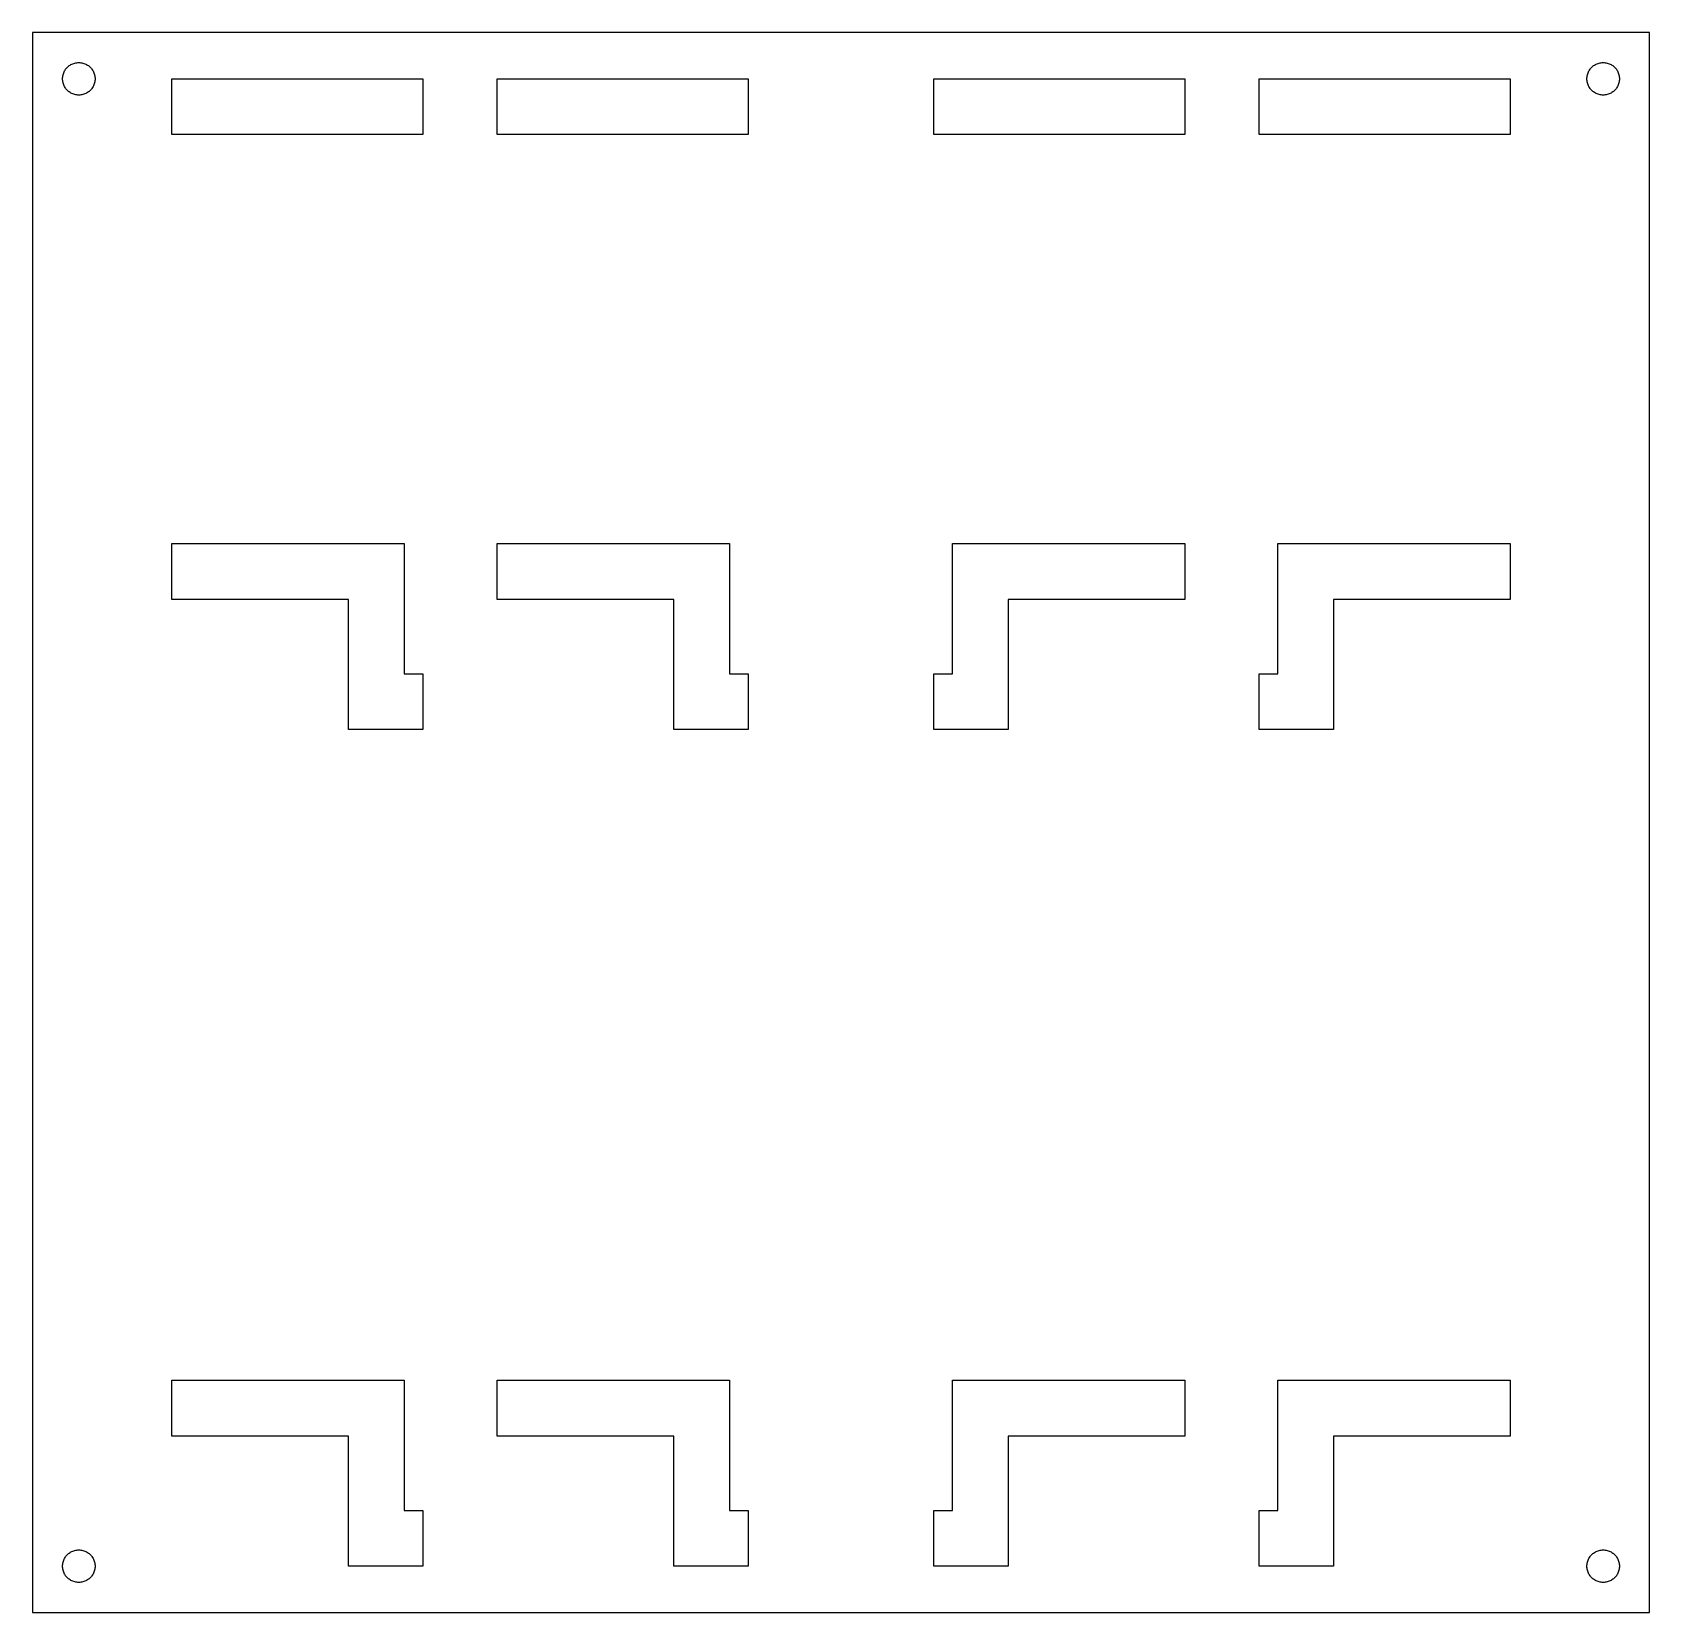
# Model space of a CAD drawing. Header units: metres. Extents: x 0 to 174, y 0 to 170.
import ezdxf

# ---------------------------------------------------------------- set-up
doc = ezdxf.new("R2010")
doc.units = ezdxf.units.M

msp = doc.modelspace()

# ---------------------------------------------------------------- linework, layer by layer
for p, q in [((174, 170), (0, 170)), ((0, 170), (0, 0)), ((174, 0), (174, 170)), ((3.26379, 165.219), (3.28099, 165.328)), ((3.28099, 165.328), (3.30498, 165.435)), ((3.30498, 165.435), (3.33565, 165.541)), ((3.33565, 165.541), (3.37288, 165.644)), ((3.37288, 165.644), (3.41655, 165.745)), ((3.41655, 165.745), (3.46646, 165.843)), ((3.46646, 165.843), (3.52242, 165.938)), ((3.52242, 165.938), (3.58421, 166.029)), ((3.58421, 166.029), (3.6516, 166.115)), ((3.6516, 166.115), (3.7243, 166.198)), ((3.7243, 166.198), (3.80203, 166.276)), ((3.80203, 166.276), (3.88451, 166.348)), ((3.88451, 166.348), (3.97137, 166.416)), ((3.97137, 166.416), (4.0623, 166.478)), ((4.0623, 166.478), (4.15692, 166.534)), ((4.15692, 166.534), (4.25488, 166.583)), ((4.25488, 166.583), (4.35577, 166.627)), ((4.35577, 166.627), (4.45921, 166.664)), ((4.45921, 166.664), (4.56479, 166.695)), ((4.56479, 166.695), (4.67207, 166.719)), ((4.67207, 166.719), (4.78065, 166.736)), ((4.78065, 166.736), (4.89011, 166.747)), ((4.89011, 166.747), (5, 166.75)), ((5, 166.75), (5.10988, 166.747)), ((5.10988, 166.747), (5.21933, 166.736)), ((5.21933, 166.736), (5.32791, 166.719)), ((5.32791, 166.719), (5.4352, 166.695)), ((5.4352, 166.695), (5.54077, 166.664)), ((5.54077, 166.664), (5.64421, 166.627)), ((5.64421, 166.627), (5.7451, 166.583)), ((5.7451, 166.583), (5.84306, 166.534)), ((5.84306, 166.534), (5.93768, 166.478)), ((5.93768, 166.478), (6.02861, 166.416)), ((6.02861, 166.416), (6.11548, 166.348)), ((6.11548, 166.348), (6.19795, 166.276)), ((6.19795, 166.276), (6.27568, 166.198)), ((6.27568, 166.198), (6.34839, 166.115)), ((6.34839, 166.115), (6.41577, 166.029)), ((6.41577, 166.029), (6.47757, 165.938)), ((6.47757, 165.938), (6.53352, 165.843)), ((6.53352, 165.843), (6.58344, 165.745)), ((6.58344, 165.745), (6.62711, 165.644)), ((6.62711, 165.644), (6.66434, 165.541)), ((6.66434, 165.541), (6.69501, 165.435)), ((6.69501, 165.435), (6.71899, 165.328)), ((6.71899, 165.328), (6.73619, 165.219)), ((167.264, 165.219), (167.281, 165.328)), ((167.281, 165.328), (167.305, 165.435)), ((167.305, 165.435), (167.336, 165.541)), ((167.336, 165.541), (167.373, 165.644)), ((167.373, 165.644), (167.417, 165.745)), ((167.417, 165.745), (167.466, 165.843)), ((167.466, 165.843), (167.522, 165.938)), ((167.522, 165.938), (167.584, 166.029)), ((167.584, 166.029), (167.652, 166.115)), ((167.652, 166.115), (167.724, 166.198)), ((167.724, 166.198), (167.802, 166.276)), ((167.802, 166.276), (167.885, 166.348)), ((167.885, 166.348), (167.971, 166.416)), ((167.971, 166.416), (168.062, 166.478)), ((168.062, 166.478), (168.157, 166.534)), ((168.157, 166.534), (168.255, 166.583)), ((168.255, 166.583), (168.356, 166.627)), ((168.356, 166.627), (168.459, 166.664)), ((168.459, 166.664), (168.565, 166.695)), ((168.565, 166.695), (168.672, 166.719)), ((168.672, 166.719), (168.781, 166.736)), ((168.781, 166.736), (168.89, 166.747)), ((168.89, 166.747), (169, 166.75)), ((169, 166.75), (169.11, 166.747)), ((169.11, 166.747), (169.219, 166.736)), ((169.219, 166.736), (169.328, 166.719)), ((169.328, 166.719), (169.435, 166.695)), ((169.435, 166.695), (169.541, 166.664)), ((169.541, 166.664), (169.644, 166.627)), ((169.644, 166.627), (169.745, 166.583)), ((169.745, 166.583), (169.843, 166.534)), ((169.843, 166.534), (169.938, 166.478)), ((169.938, 166.478), (170.029, 166.416)), ((170.029, 166.416), (170.115, 166.348)), ((170.115, 166.348), (170.198, 166.276)), ((170.198, 166.276), (170.276, 166.198)), ((170.276, 166.198), (170.348, 166.115)), ((170.348, 166.115), (170.416, 166.029)), ((170.416, 166.029), (170.478, 165.938)), ((170.478, 165.938), (170.534, 165.843)), ((170.534, 165.843), (170.583, 165.745)), ((170.583, 165.745), (170.627, 165.644)), ((170.627, 165.644), (170.664, 165.541)), ((170.664, 165.541), (170.695, 165.435)), ((170.695, 165.435), (170.719, 165.328)), ((170.719, 165.328), (170.736, 165.219)), ((3.25, 165), (3.25345, 165.11)), ((3.25345, 164.89), (3.25, 165)), ((3.25345, 165.11), (3.26379, 165.219)), ((3.26379, 164.781), (3.25345, 164.89)), ((3.28099, 164.672), (3.26379, 164.781)), ((3.30498, 164.565), (3.28099, 164.672)), ((3.33565, 164.459), (3.30498, 164.565)), ((3.37288, 164.356), (3.33565, 164.459)), ((3.41655, 164.255), (3.37288, 164.356)), ((3.46646, 164.157), (3.41655, 164.255)), ((3.52242, 164.062), (3.46646, 164.157)), ((3.58421, 163.971), (3.52242, 164.062)), ((3.6516, 163.885), (3.58421, 163.971)), ((3.7243, 163.802), (3.6516, 163.885)), ((3.80203, 163.724), (3.7243, 163.802)), ((3.88451, 163.652), (3.80203, 163.724)), ((3.97137, 163.584), (3.88451, 163.652)), ((4.0623, 163.522), (3.97137, 163.584)), ((6.02861, 163.584), (5.93768, 163.522)), ((6.11548, 163.652), (6.02861, 163.584)), ((6.19795, 163.724), (6.11548, 163.652)), ((6.27568, 163.802), (6.19795, 163.724)), ((6.34839, 163.885), (6.27568, 163.802)), ((6.41577, 163.971), (6.34839, 163.885)), ((6.47757, 164.062), (6.41577, 163.971)), ((6.53352, 164.157), (6.47757, 164.062)), ((6.58344, 164.255), (6.53352, 164.157)), ((6.62711, 164.356), (6.58344, 164.255)), ((6.66434, 164.459), (6.62711, 164.356)), ((6.69501, 164.565), (6.66434, 164.459)), ((6.71899, 164.672), (6.69501, 164.565)), ((6.73619, 164.781), (6.71899, 164.672)), ((6.73619, 165.219), (6.74654, 165.11)), ((6.74654, 164.89), (6.73619, 164.781)), ((6.74654, 165.11), (6.75, 165)), ((6.75, 165), (6.74654, 164.89)), ((15, 159), (15, 165)), ((15, 165), (42, 165)), ((42, 165), (42, 159)), ((50, 159), (50, 165)), ((50, 165), (77, 165)), ((77, 165), (77, 159)), ((97, 159), (97, 165)), ((97, 165), (124, 165)), ((124, 165), (124, 159)), ((132, 159), (132, 165)), ((132, 165), (159, 165)), ((159, 165), (159, 159)), ((167.25, 165), (167.253, 165.11)), ((167.253, 164.89), (167.25, 165)), ((167.253, 165.11), (167.264, 165.219)), ((167.264, 164.781), (167.253, 164.89)), ((167.281, 164.672), (167.264, 164.781)), ((167.305, 164.565), (167.281, 164.672)), ((167.336, 164.459), (167.305, 164.565)), ((167.373, 164.356), (167.336, 164.459)), ((167.417, 164.255), (167.373, 164.356)), ((167.466, 164.157), (167.417, 164.255)), ((167.522, 164.062), (167.466, 164.157)), ((167.584, 163.971), (167.522, 164.062)), ((167.652, 163.885), (167.584, 163.971)), ((167.724, 163.802), (167.652, 163.885)), ((167.802, 163.724), (167.724, 163.802)), ((167.885, 163.652), (167.802, 163.724)), ((167.971, 163.584), (167.885, 163.652)), ((168.062, 163.522), (167.971, 163.584)), ((170.029, 163.584), (169.938, 163.522)), ((170.115, 163.652), (170.029, 163.584)), ((170.198, 163.724), (170.115, 163.652)), ((170.276, 163.802), (170.198, 163.724)), ((170.348, 163.885), (170.276, 163.802)), ((170.416, 163.971), (170.348, 163.885)), ((170.478, 164.062), (170.416, 163.971)), ((170.534, 164.157), (170.478, 164.062)), ((170.583, 164.255), (170.534, 164.157)), ((170.627, 164.356), (170.583, 164.255)), ((170.664, 164.459), (170.627, 164.356)), ((170.695, 164.565), (170.664, 164.459)), ((170.719, 164.672), (170.695, 164.565)), ((170.736, 164.781), (170.719, 164.672)), ((170.736, 165.219), (170.747, 165.11)), ((170.747, 164.89), (170.736, 164.781)), ((170.747, 165.11), (170.75, 165)), ((170.75, 165), (170.747, 164.89)), ((4.15692, 163.466), (4.0623, 163.522)), ((4.25488, 163.417), (4.15692, 163.466)), ((4.35577, 163.373), (4.25488, 163.417)), ((4.45921, 163.336), (4.35577, 163.373)), ((4.56479, 163.305), (4.45921, 163.336)), ((4.67207, 163.281), (4.56479, 163.305)), ((4.78065, 163.264), (4.67207, 163.281)), ((4.89011, 163.253), (4.78065, 163.264)), ((5, 163.25), (4.89011, 163.253)), ((5.10988, 163.253), (5, 163.25)), ((5.21933, 163.264), (5.10988, 163.253)), ((5.32791, 163.281), (5.21933, 163.264)), ((5.4352, 163.305), (5.32791, 163.281)), ((5.54077, 163.336), (5.4352, 163.305)), ((5.64421, 163.373), (5.54077, 163.336)), ((5.7451, 163.417), (5.64421, 163.373)), ((5.84306, 163.466), (5.7451, 163.417)), ((5.93768, 163.522), (5.84306, 163.466)), ((168.157, 163.466), (168.062, 163.522)), ((168.255, 163.417), (168.157, 163.466)), ((168.356, 163.373), (168.255, 163.417)), ((168.459, 163.336), (168.356, 163.373)), ((168.565, 163.305), (168.459, 163.336)), ((168.672, 163.281), (168.565, 163.305)), ((168.781, 163.264), (168.672, 163.281)), ((168.89, 163.253), (168.781, 163.264)), ((169, 163.25), (168.89, 163.253)), ((169.11, 163.253), (169, 163.25)), ((169.219, 163.264), (169.11, 163.253)), ((169.328, 163.281), (169.219, 163.264)), ((169.435, 163.305), (169.328, 163.281)), ((169.541, 163.336), (169.435, 163.305)), ((169.644, 163.373), (169.541, 163.336)), ((169.745, 163.417), (169.644, 163.373)), ((169.843, 163.466), (169.745, 163.417)), ((169.938, 163.522), (169.843, 163.466)), ((42, 159), (15, 159)), ((77, 159), (50, 159)), ((124, 159), (97, 159)), ((159, 159), (132, 159)), ((15, 109), (15, 115)), ((15, 115), (40, 115)), ((40, 115), (40, 101)), ((50, 109), (50, 115)), ((50, 115), (75, 115)), ((75, 115), (75, 101)), ((99, 101), (99, 115)), ((99, 115), (124, 115)), ((124, 115), (124, 109)), ((134, 101), (134, 115)), ((134, 115), (159, 115)), ((159, 115), (159, 109)), ((34, 109), (15, 109)), ((34, 95), (34, 109)), ((69, 109), (50, 109)), ((69, 95), (69, 109)), ((124, 109), (105, 109)), ((105, 109), (105, 95)), ((159, 109), (140, 109)), ((140, 109), (140, 95)), ((40, 101), (42, 101)), ((42, 101), (42, 95)), ((75, 101), (77, 101)), ((77, 101), (77, 95)), ((97, 95), (97, 101)), ((97, 101), (99, 101)), ((132, 95), (132, 101)), ((132, 101), (134, 101)), ((42, 95), (34, 95)), ((77, 95), (69, 95)), ((105, 95), (97, 95)), ((140, 95), (132, 95)), ((15, 19), (15, 25)), ((15, 25), (40, 25)), ((40, 25), (40, 11)), ((50, 19), (50, 25)), ((50, 25), (75, 25)), ((75, 25), (75, 11)), ((99, 11), (99, 25)), ((99, 25), (124, 25)), ((124, 25), (124, 19)), ((134, 11), (134, 25)), ((134, 25), (159, 25)), ((159, 25), (159, 19)), ((34, 19), (15, 19)), ((34, 5), (34, 19)), ((69, 19), (50, 19)), ((69, 5), (69, 19)), ((124, 19), (105, 19)), ((105, 19), (105, 5)), ((159, 19), (140, 19)), ((140, 19), (140, 5)), ((40, 11), (42, 11)), ((42, 11), (42, 5)), ((75, 11), (77, 11)), ((77, 11), (77, 5)), ((97, 5), (97, 11)), ((97, 11), (99, 11)), ((132, 5), (132, 11)), ((132, 11), (134, 11)), ((3.26379, 5.21933), (3.28099, 5.32791)), ((3.28099, 5.32791), (3.30498, 5.4352)), ((3.30498, 5.4352), (3.33565, 5.54077)), ((3.33565, 5.54077), (3.37288, 5.64421)), ((3.37288, 5.64421), (3.41655, 5.7451)), ((3.41655, 5.7451), (3.46646, 5.84306)), ((3.46646, 5.84306), (3.52242, 5.93768)), ((3.52242, 5.93768), (3.58421, 6.02861)), ((3.58421, 6.02861), (3.6516, 6.11548)), ((3.6516, 6.11548), (3.7243, 6.19795)), ((3.7243, 6.19795), (3.80203, 6.27568)), ((3.80203, 6.27568), (3.88451, 6.34839)), ((3.88451, 6.34839), (3.97137, 6.41577)), ((3.97137, 6.41577), (4.0623, 6.47757)), ((4.0623, 6.47757), (4.15692, 6.53352)), ((4.15692, 6.53352), (4.25488, 6.58344)), ((4.25488, 6.58344), (4.35577, 6.62711)), ((4.35577, 6.62711), (4.45921, 6.66434)), ((4.45921, 6.66434), (4.56479, 6.69501)), ((4.56479, 6.69501), (4.67207, 6.71899)), ((4.67207, 6.71899), (4.78065, 6.73619)), ((4.78065, 6.73619), (4.89011, 6.74654)), ((4.89011, 6.74654), (5, 6.75)), ((5, 6.75), (5.10988, 6.74654)), ((5.10988, 6.74654), (5.21933, 6.73619)), ((5.21933, 6.73619), (5.32791, 6.71899)), ((5.32791, 6.71899), (5.4352, 6.69501)), ((5.4352, 6.69501), (5.54077, 6.66434)), ((5.54077, 6.66434), (5.64421, 6.62711)), ((5.64421, 6.62711), (5.7451, 6.58344)), ((5.7451, 6.58344), (5.84306, 6.53352)), ((5.84306, 6.53352), (5.93768, 6.47757)), ((5.93768, 6.47757), (6.02861, 6.41577)), ((6.02861, 6.41577), (6.11548, 6.34839)), ((6.11548, 6.34839), (6.19795, 6.27568)), ((6.19795, 6.27568), (6.27568, 6.19795)), ((6.27568, 6.19795), (6.34839, 6.11548)), ((6.34839, 6.11548), (6.41577, 6.02861)), ((6.41577, 6.02861), (6.47757, 5.93768)), ((6.47757, 5.93768), (6.53352, 5.84306)), ((6.53352, 5.84306), (6.58344, 5.7451)), ((6.58344, 5.7451), (6.62711, 5.64421)), ((6.62711, 5.64421), (6.66434, 5.54077)), ((6.66434, 5.54077), (6.69501, 5.4352)), ((6.69501, 5.4352), (6.71899, 5.32791)), ((6.71899, 5.32791), (6.73619, 5.21933)), ((167.264, 5.21933), (167.281, 5.32791)), ((167.281, 5.32791), (167.305, 5.4352)), ((167.305, 5.4352), (167.336, 5.54077)), ((167.336, 5.54077), (167.373, 5.64421)), ((167.373, 5.64421), (167.417, 5.7451)), ((167.417, 5.7451), (167.466, 5.84306)), ((167.466, 5.84306), (167.522, 5.93768)), ((167.522, 5.93768), (167.584, 6.02861)), ((167.584, 6.02861), (167.652, 6.11548)), ((167.652, 6.11548), (167.724, 6.19795)), ((167.724, 6.19795), (167.802, 6.27568)), ((167.802, 6.27568), (167.885, 6.34839)), ((167.885, 6.34839), (167.971, 6.41577)), ((167.971, 6.41577), (168.062, 6.47757)), ((168.062, 6.47757), (168.157, 6.53352)), ((168.157, 6.53352), (168.255, 6.58344)), ((168.255, 6.58344), (168.356, 6.62711)), ((168.356, 6.62711), (168.459, 6.66434)), ((168.459, 6.66434), (168.565, 6.69501)), ((168.565, 6.69501), (168.672, 6.71899)), ((168.672, 6.71899), (168.781, 6.73619)), ((168.781, 6.73619), (168.89, 6.74654)), ((168.89, 6.74654), (169, 6.75)), ((169, 6.75), (169.11, 6.74654)), ((169.11, 6.74654), (169.219, 6.73619)), ((169.219, 6.73619), (169.328, 6.71899)), ((169.328, 6.71899), (169.435, 6.69501)), ((169.435, 6.69501), (169.541, 6.66434)), ((169.541, 6.66434), (169.644, 6.62711)), ((169.644, 6.62711), (169.745, 6.58344)), ((169.745, 6.58344), (169.843, 6.53352)), ((169.843, 6.53352), (169.938, 6.47757)), ((169.938, 6.47757), (170.029, 6.41577)), ((170.029, 6.41577), (170.115, 6.34839)), ((170.115, 6.34839), (170.198, 6.27568)), ((170.198, 6.27568), (170.276, 6.19795)), ((170.276, 6.19795), (170.348, 6.11548)), ((170.348, 6.11548), (170.416, 6.02861)), ((170.416, 6.02861), (170.478, 5.93768)), ((170.478, 5.93768), (170.534, 5.84306)), ((170.534, 5.84306), (170.583, 5.7451)), ((170.583, 5.7451), (170.627, 5.64421)), ((170.627, 5.64421), (170.664, 5.54077)), ((170.664, 5.54077), (170.695, 5.4352)), ((170.695, 5.4352), (170.719, 5.32791)), ((170.719, 5.32791), (170.736, 5.21933)), ((3.25, 5), (3.25345, 5.10988)), ((3.25345, 4.89011), (3.25, 5)), ((3.25345, 5.10988), (3.26379, 5.21933)), ((3.26379, 4.78065), (3.25345, 4.89011)), ((3.28099, 4.67207), (3.26379, 4.78065)), ((3.30498, 4.56479), (3.28099, 4.67207)), ((3.33565, 4.45921), (3.30498, 4.56479)), ((3.37288, 4.35577), (3.33565, 4.45921)), ((3.41655, 4.25488), (3.37288, 4.35577)), ((3.46646, 4.15692), (3.41655, 4.25488)), ((3.52242, 4.0623), (3.46646, 4.15692)), ((3.58421, 3.97137), (3.52242, 4.0623)), ((3.6516, 3.88451), (3.58421, 3.97137)), ((3.7243, 3.80203), (3.6516, 3.88451)), ((3.80203, 3.7243), (3.7243, 3.80203)), ((3.88451, 3.6516), (3.80203, 3.7243)), ((3.97137, 3.58421), (3.88451, 3.6516)), ((4.0623, 3.52242), (3.97137, 3.58421)), ((4.15692, 3.46646), (4.0623, 3.52242)), ((5.93768, 3.52242), (5.84306, 3.46646)), ((6.02861, 3.58421), (5.93768, 3.52242)), ((6.11548, 3.6516), (6.02861, 3.58421)), ((6.19795, 3.7243), (6.11548, 3.6516)), ((6.27568, 3.80203), (6.19795, 3.7243)), ((6.34839, 3.88451), (6.27568, 3.80203)), ((6.41577, 3.97137), (6.34839, 3.88451)), ((6.47757, 4.0623), (6.41577, 3.97137)), ((6.53352, 4.15692), (6.47757, 4.0623)), ((6.58344, 4.25488), (6.53352, 4.15692)), ((6.62711, 4.35577), (6.58344, 4.25488)), ((6.66434, 4.45921), (6.62711, 4.35577)), ((6.69501, 4.56479), (6.66434, 4.45921)), ((6.71899, 4.67207), (6.69501, 4.56479)), ((6.73619, 4.78065), (6.71899, 4.67207)), ((6.73619, 5.21933), (6.74654, 5.10988)), ((6.74654, 4.89011), (6.73619, 4.78065)), ((6.74654, 5.10988), (6.75, 5)), ((6.75, 5), (6.74654, 4.89011)), ((42, 5), (34, 5)), ((77, 5), (69, 5)), ((105, 5), (97, 5)), ((140, 5), (132, 5)), ((167.25, 5), (167.253, 5.10988)), ((167.253, 4.89011), (167.25, 5)), ((167.253, 5.10988), (167.264, 5.21933)), ((167.264, 4.78065), (167.253, 4.89011)), ((167.281, 4.67207), (167.264, 4.78065)), ((167.305, 4.56479), (167.281, 4.67207)), ((167.336, 4.45921), (167.305, 4.56479)), ((167.373, 4.35577), (167.336, 4.45921)), ((167.417, 4.25488), (167.373, 4.35577)), ((167.466, 4.15692), (167.417, 4.25488)), ((167.522, 4.0623), (167.466, 4.15692)), ((167.584, 3.97137), (167.522, 4.0623)), ((167.652, 3.88451), (167.584, 3.97137)), ((167.724, 3.80203), (167.652, 3.88451)), ((167.802, 3.7243), (167.724, 3.80203)), ((167.885, 3.6516), (167.802, 3.7243)), ((167.971, 3.58421), (167.885, 3.6516)), ((168.062, 3.52242), (167.971, 3.58421)), ((168.157, 3.46646), (168.062, 3.52242)), ((169.938, 3.52242), (169.843, 3.46646)), ((170.029, 3.58421), (169.938, 3.52242)), ((170.115, 3.6516), (170.029, 3.58421)), ((170.198, 3.7243), (170.115, 3.6516)), ((170.276, 3.80203), (170.198, 3.7243)), ((170.348, 3.88451), (170.276, 3.80203)), ((170.416, 3.97137), (170.348, 3.88451)), ((170.478, 4.0623), (170.416, 3.97137)), ((170.534, 4.15692), (170.478, 4.0623)), ((170.583, 4.25488), (170.534, 4.15692)), ((170.627, 4.35577), (170.583, 4.25488)), ((170.664, 4.45921), (170.627, 4.35577)), ((170.695, 4.56479), (170.664, 4.45921)), ((170.719, 4.67207), (170.695, 4.56479)), ((170.736, 4.78065), (170.719, 4.67207)), ((170.736, 5.21933), (170.747, 5.10988)), ((170.747, 4.89011), (170.736, 4.78065)), ((170.747, 5.10988), (170.75, 5)), ((170.75, 5), (170.747, 4.89011)), ((4.25488, 3.41655), (4.15692, 3.46646)), ((4.35577, 3.37288), (4.25488, 3.41655)), ((4.45921, 3.33565), (4.35577, 3.37288)), ((4.56479, 3.30498), (4.45921, 3.33565)), ((4.67207, 3.28099), (4.56479, 3.30498)), ((4.78065, 3.26379), (4.67207, 3.28099)), ((4.89011, 3.25345), (4.78065, 3.26379)), ((5, 3.25), (4.89011, 3.25345)), ((5.10988, 3.25345), (5, 3.25)), ((5.21933, 3.26379), (5.10988, 3.25345)), ((5.32791, 3.28099), (5.21933, 3.26379)), ((5.4352, 3.30498), (5.32791, 3.28099)), ((5.54077, 3.33565), (5.4352, 3.30498)), ((5.64421, 3.37288), (5.54077, 3.33565)), ((5.7451, 3.41655), (5.64421, 3.37288)), ((5.84306, 3.46646), (5.7451, 3.41655)), ((168.255, 3.41655), (168.157, 3.46646)), ((168.356, 3.37288), (168.255, 3.41655)), ((168.459, 3.33565), (168.356, 3.37288)), ((168.565, 3.30498), (168.459, 3.33565)), ((168.672, 3.28099), (168.565, 3.30498)), ((168.781, 3.26379), (168.672, 3.28099)), ((168.89, 3.25345), (168.781, 3.26379)), ((169, 3.25), (168.89, 3.25345)), ((169.11, 3.25345), (169, 3.25)), ((169.219, 3.26379), (169.11, 3.25345)), ((169.328, 3.28099), (169.219, 3.26379)), ((169.435, 3.30498), (169.328, 3.28099)), ((169.541, 3.33565), (169.435, 3.30498)), ((169.644, 3.37288), (169.541, 3.33565)), ((169.745, 3.41655), (169.644, 3.37288)), ((169.843, 3.46646), (169.745, 3.41655)), ((0, 0), (174, 0))]:
    msp.add_line(p, q)

doc.saveas('drawing.dxf')
